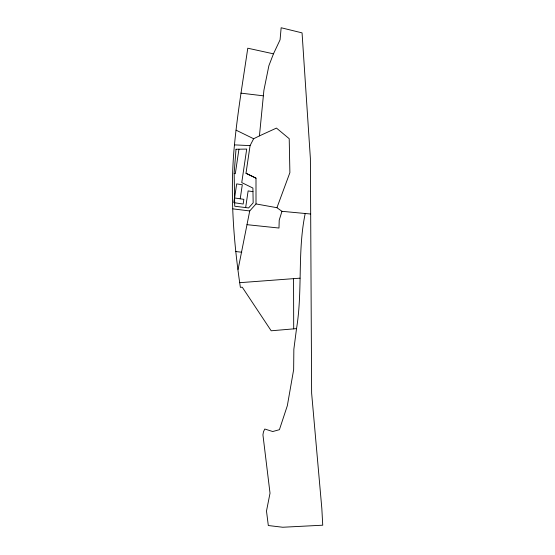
<?xml version="1.0" encoding="UTF-8"?>
<svg xmlns="http://www.w3.org/2000/svg" width="555" height="555" viewBox="0 0 555 555"><rect width="100%" height="100%" fill="white"/><g stroke="black" fill="none" stroke-linecap="round" stroke-linejoin="round"><path stroke-width="0.83" d="M296.523 328.629L293.852 349.262L293.657 369.623L287.337 405.691L279.415 429.695L272.727 431.526L264.804 429.029L263.493 431.707L262.931 434.836L270.021 493.194L266.49 511.051L268.315 525.529L282.724 527.25L322.739 525.197L321.838 508.595L311.632 393.204L310.384 158.48L302.059 32.877L281.149 27.75L280.074 39.807L273.469 53.828L247.766 48.209C243.076 80.385 237.568 112.492 234.46 144.883C229.839 192.342 233.343 240.287 240.377 287.351L242.278 287.212L271.187 330.787L296.523 328.629C302.794 290.522 297.286 251.429 305.215 213.502M238.074 269.473L249.729 210.955L256.008 203.928L256.001 178.162L245.99 173.285L250.076 145.625L253.635 138.743L259.435 135.885L263.909 90.243L268.877 65.726L273.469 53.828M238.941 149.205L235.32 173.701L234.168 173.528M234.592 197.975L236.673 183.899L242.299 184.732L240.225 198.801M245.657 207.584L248.12 190.927L252.969 191.648M256.008 203.928L276.938 207.709L281.954 211.309L279.214 220.155L278.985 228.036L246.996 224.678M276.938 207.709L289.89 172.64L289.21 138.694L276.459 128.087L259.435 135.885M239.774 282.682L300.012 278.166M234.46 144.883L250.09 145.618M281.954 211.309L310.509 214.001M235.778 251.54L241.758 252.248M240.939 93.136L263.299 95.814M232.885 208.867L249.729 210.955M236.104 130.168L253.635 138.743M246.004 173.271L256.001 178.162M293.56 278.652L293.699 328.872M236.014 149.253L234.154 173.028L234.737 206.231L248.598 207.945L253.163 202.846L252.907 188.048L241.751 182.595L246.704 149.073L236.014 149.253M234.474 197.955L233.787 202.644L243.166 204.032L243.86 199.342L234.474 197.955"/></g></svg>
